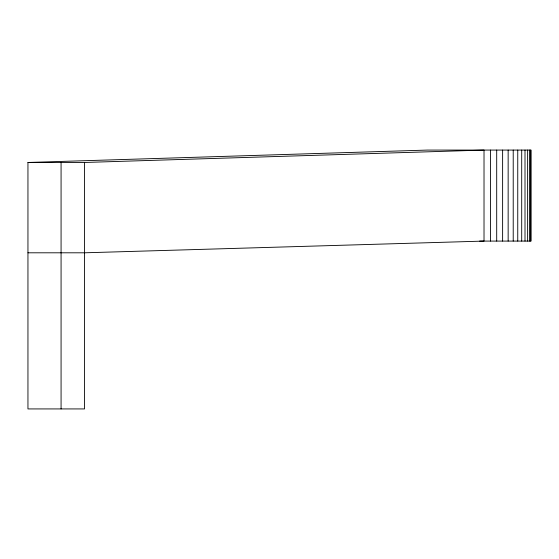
<?xml version="1.0" encoding="UTF-8"?>
<svg xmlns="http://www.w3.org/2000/svg" width="559" height="559" viewBox="0 0 559 559"><rect width="100%" height="100%" fill="white"/><g stroke="black" fill="none" stroke-linecap="round" stroke-linejoin="round"><path stroke-width="0.84" d="M27.95 252.801L84.528 252.801L484.017 241.083L484.017 150.071L84.528 162.466L84.528 408.929L27.95 408.929L27.95 162.466L427.432 150.071L531.05 150.071L531.05 241.083L479.664 241.083M27.95 162.466L84.528 162.466M530.666 150.071L530.666 241.083M529.52 150.071L529.52 241.083M527.626 150.071L527.626 241.083M525.006 150.071L525.006 241.083M521.701 150.071L521.701 241.083M517.753 150.071L517.753 241.083M513.218 150.071L513.218 241.083M508.152 150.071L508.152 241.083M502.618 150.071L502.618 241.083M496.699 150.071L496.699 241.083M490.474 150.071L490.474 241.083M61.071 162.466L61.071 408.929"/></g></svg>
